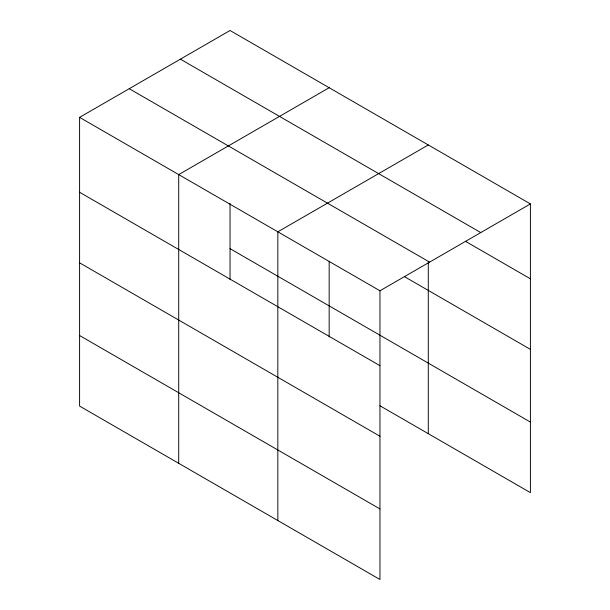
<?xml version="1.0" encoding="UTF-8"?>
<svg xmlns="http://www.w3.org/2000/svg" width="610" height="610" viewBox="0 0 610 610"><rect width="100%" height="100%" fill="white"/><g stroke="black" fill="none" stroke-linecap="round" stroke-linejoin="round"><path stroke-width="0.91" d="M379.954 436.241L379.954 290.779L79.59 117.364L79.59 406.085L379.954 579.5L379.954 436.241L79.59 262.826M379.954 405.772L530.41 492.636L530.41 203.915L230.046 30.5L79.59 117.364M329.164 87.726L178.707 174.59L178.707 463.31M428.289 144.951L277.832 231.815L277.832 520.536M379.954 290.779L530.41 203.915M180.392 59.162L480.764 232.578M465.346 241.247L530.41 278.816M129.236 88.702L429.608 262.117M404.529 276.696L530.41 349.377M230.046 248.659L530.41 422.074M79.59 192.264L379.954 365.68M79.59 335.523L379.954 508.938M428.289 262.186L428.289 433.672M329.164 261.507L329.164 336.933M230.046 203.336L230.046 279.708"/></g></svg>
